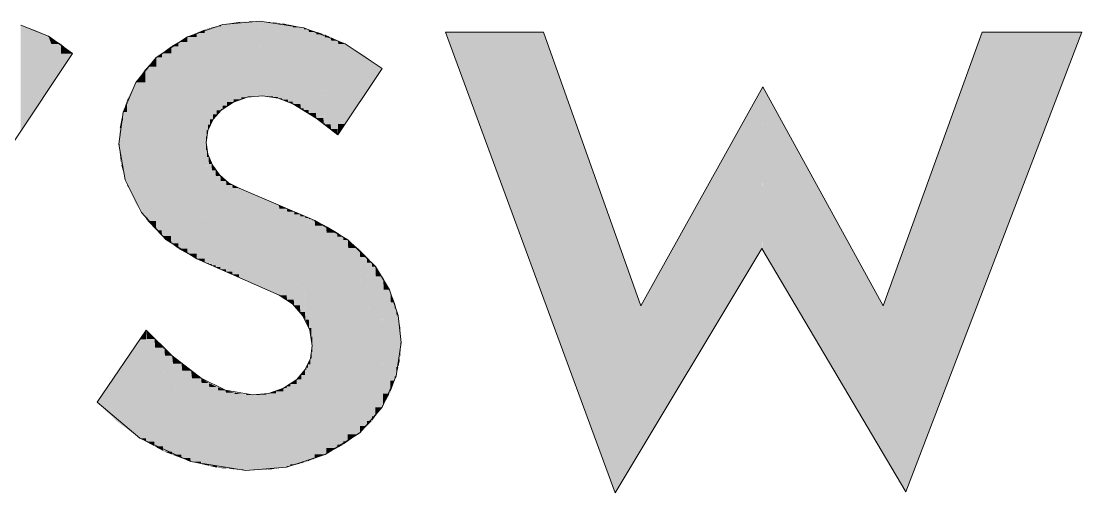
# Model space of a CAD drawing. Extents: x -1 to 1342, y -35 to 723.
# Drawn here: x 1229.75 to 1233.016, y 276.742 to 278.195 of the extents above; entities that cross this region are included whole.
import ezdxf

# ---------------------------------------------------------------- set-up
doc = ezdxf.new("R2010")
doc.units = 0
doc.layers.get('0').update_dxf_attribs({"lineweight": 18})
doc.layers.add('P11_Plankopf_Ausführung_AF_4_800 Plankopf', color=7, linetype='Continuous', lineweight=25)

# ---------------------------------------------------------------- blocks, each defined once
blk = doc.blocks.new('Referenz-A0SKLQSHLL', base_point=(1054.4775, 131.3883))
at = {"layer": 'P11_Plankopf_Ausführung_AF_4_800 Plankopf', "color": 0, "linetype": 'Continuous', "lineweight": 13, "ltscale": 16.9}
for p, q in [((1229.8342, 278.1485), (1229.7489, 278.1825)), ((1230.371, 278.1843), (1230.2624, 278.1463)), ((1230.4856, 278.1945), (1230.371, 278.1843)), ((1230.6207, 278.1741), (1230.4856, 278.1945)), ((1230.748, 278.1247), (1230.6207, 278.1741)), ((1229.9086, 278.0947), (1229.8342, 278.1485)), ((1230.2624, 278.1463), (1230.1664, 278.0829)), ((1231.3591, 278.1611), (1231.0573, 278.1611)), ((1231.0573, 278.1611), (1231.5792, 276.7416)), ((1231.6582, 277.3173), (1231.3591, 278.1611)), ((1232.7095, 278.1611), (1232.4049, 277.3173)), ((1232.4741, 276.7443), (1233.0164, 278.1611)), ((1233.0164, 278.1611), (1232.7095, 278.1611)), ((1230.8614, 278.0487), (1230.748, 278.1247)), ((1229.7246, 277.8184), (1229.9086, 278.0947)), ((1230.1664, 278.0829), (1230.1034, 278.0058)), ((1230.7258, 277.844), (1230.8614, 278.0487)), ((1230.1034, 278.0058), (1230.0638, 277.9144)), ((1232.0343, 277.9925), (1231.6582, 277.3173)), ((1232.4049, 277.3173), (1232.0343, 277.9925)), ((1230.4044, 277.9452), (1230.366, 277.9204)), ((1230.4476, 277.9601), (1230.4044, 277.9452)), ((1230.4931, 277.9642), (1230.4476, 277.9601)), ((1230.5412, 277.9572), (1230.4931, 277.9642)), ((1230.5865, 277.9396), (1230.5412, 277.9572)), ((1230.0638, 277.9144), (1230.0506, 277.8157)), ((1230.366, 277.9204), (1230.3412, 277.8922)), ((1230.6591, 277.8962), (1230.5865, 277.9396)), ((1230.3412, 277.8922), (1230.3253, 277.8582)), ((1230.7258, 277.844), (1230.6591, 277.8962)), ((1230.3253, 277.8582), (1230.3194, 277.8212)), ((1230.0506, 277.8157), (1230.0707, 277.7054)), ((1230.3194, 277.8212), (1230.325, 277.7847)), ((1230.325, 277.7847), (1230.339, 277.7507)), ((1230.339, 277.7507), (1230.3606, 277.7209)), ((1230.3606, 277.7209), (1230.3887, 277.697)), ((1230.0707, 277.7054), (1230.1204, 277.6048)), ((1230.3887, 277.697), (1230.4216, 277.6805)), ((1230.6543, 277.5807), (1230.4216, 277.6805)), ((1230.1204, 277.6048), (1230.1958, 277.5218)), ((1230.7561, 277.5208), (1230.6543, 277.5807)), ((1230.1958, 277.5218), (1230.2911, 277.4628)), ((1230.8411, 277.4387), (1230.7561, 277.5208)), ((1231.5792, 276.7416), (1232.0315, 277.4938)), ((1232.0315, 277.4938), (1232.4741, 276.7443)), ((1230.2911, 277.4628), (1230.5442, 277.3504)), ((1230.8847, 277.3672), (1230.8411, 277.4387)), ((1230.9116, 277.2879), (1230.8847, 277.3672)), ((1230.5857, 277.324), (1230.5442, 277.3504)), ((1230.6181, 277.2872), (1230.5857, 277.324)), ((1230.9203, 277.2046), (1230.9116, 277.2879)), ((1230.639, 277.2428), (1230.6181, 277.2872)), ((1230.1351, 277.2431), (1229.9842, 277.0206)), ((1230.1351, 277.2431), (1230.2154, 277.1637)), ((1230.6468, 277.1943), (1230.639, 277.2428)), ((1230.6407, 277.1558), (1230.6468, 277.1943)), ((1230.9054, 277.1008), (1230.9203, 277.2046)), ((1230.2154, 277.1637), (1230.3045, 277.0943)), ((1230.6242, 277.1205), (1230.6407, 277.1558)), ((1230.3045, 277.0943), (1230.3799, 277.0575)), ((1230.5987, 277.091), (1230.6242, 277.1205)), ((1230.8619, 277.0054), (1230.9054, 277.1008)), ((1230.5114, 277.0479), (1230.5577, 277.0641)), ((1230.5577, 277.0641), (1230.5987, 277.091)), ((1230.3799, 277.0575), (1230.4625, 277.0434)), ((1230.4625, 277.0434), (1230.5114, 277.0479)), ((1229.9842, 277.0206), (1230.1157, 276.9097)), ((1230.7933, 276.9262), (1230.8619, 277.0054)), ((1230.1157, 276.9097), (1230.2721, 276.838)), ((1230.6866, 276.8599), (1230.7933, 276.9262)), ((1230.2721, 276.838), (1230.442, 276.8108)), ((1230.5673, 276.8207), (1230.6866, 276.8599)), ((1230.442, 276.8108), (1230.5673, 276.8207))]:
    blk.add_line(p, q, dxfattribs=at)
at = {"layer": 'P11_Plankopf_Ausführung_AF_4_800 Plankopf', "color": 0, "linetype": 'Continuous', "lineweight": 0, "ltscale": 0.0169}
for points in [[(1229.7926, 277.9205), (1229.7489, 277.9205), (1229.7489, 278.1825)], [(1229.7926, 278.1681), (1229.7513, 278.1681), (1229.7489, 278.1825)], [(1230.3194, 278.1687), (1230.3156, 278.1687), (1230.3194, 278.1698)], [(1230.321, 278.1698), (1230.3194, 278.1698), (1230.321, 278.1702)], [(1230.321, 277.8399), (1230.3194, 277.8399), (1230.3194, 278.1698)], [(1230.321, 277.8399), (1230.321, 278.1698), (1230.3194, 278.1698)], [(1230.3253, 278.1702), (1230.321, 278.1702), (1230.3253, 278.1714)], [(1230.3253, 277.8582), (1230.321, 277.8582), (1230.321, 278.1702)], [(1230.3253, 277.8582), (1230.3253, 278.1702), (1230.321, 278.1702)], [(1230.332, 278.1714), (1230.3253, 278.1714), (1230.332, 278.1733)], [(1230.332, 277.8758), (1230.3253, 277.8758), (1230.3253, 278.1714)], [(1230.332, 277.8758), (1230.332, 278.1714), (1230.3253, 278.1714)], [(1230.3412, 278.1733), (1230.332, 278.1733), (1230.3412, 278.1759)], [(1230.3412, 277.8922), (1230.332, 277.8922), (1230.332, 278.1733)], [(1230.3412, 277.8922), (1230.3412, 278.1733), (1230.332, 278.1733)], [(1230.3526, 278.1759), (1230.3412, 278.1759), (1230.3526, 278.1791)], [(1230.3526, 277.9072), (1230.3412, 277.9072), (1230.3412, 278.1759)], [(1230.3526, 277.9072), (1230.3526, 278.1759), (1230.3412, 278.1759)], [(1230.366, 278.1791), (1230.3526, 278.1791), (1230.366, 278.1829)], [(1230.366, 277.9204), (1230.3526, 277.9204), (1230.3526, 278.1791)], [(1230.366, 277.9204), (1230.366, 278.1791), (1230.3526, 278.1791)], [(1230.371, 278.1829), (1230.366, 278.1829), (1230.371, 278.1843)], [(1230.371, 277.9241), (1230.366, 277.9241), (1230.366, 278.1829)], [(1230.371, 277.9241), (1230.371, 278.1829), (1230.366, 278.1829)], [(1230.3845, 278.1843), (1230.371, 278.1843), (1230.3845, 278.1864)], [(1230.3845, 277.934), (1230.371, 277.934), (1230.371, 278.1843)], [(1230.3845, 277.934), (1230.3845, 278.1843), (1230.371, 278.1843)], [(1230.4044, 278.1864), (1230.3845, 278.1864), (1230.4044, 278.1894)], [(1230.4044, 277.9452), (1230.3845, 277.9452), (1230.3845, 278.1864)], [(1230.4044, 277.9452), (1230.4044, 278.1864), (1230.3845, 278.1864)], [(1230.4256, 278.1894), (1230.4044, 278.1894), (1230.4256, 278.1926)], [(1230.4256, 277.9539), (1230.4044, 277.9539), (1230.4044, 278.1894)], [(1230.4256, 277.9539), (1230.4256, 278.1894), (1230.4044, 278.1894)], [(1230.428, 278.1926), (1230.4256, 278.1926), (1230.428, 278.193)], [(1230.428, 277.9546), (1230.4256, 277.9546), (1230.4256, 278.1926)], [(1230.428, 277.9546), (1230.428, 278.1926), (1230.4256, 278.1926)], [(1230.4476, 278.193), (1230.428, 278.193), (1230.4476, 278.1935)], [(1230.4476, 277.9601), (1230.428, 277.9601), (1230.428, 278.193)], [(1230.4476, 277.9601), (1230.4476, 278.193), (1230.428, 278.193)], [(1230.4703, 278.1935), (1230.4476, 278.1935), (1230.4703, 278.1941)], [(1230.4703, 277.9635), (1230.4476, 277.9635), (1230.4476, 278.1935)], [(1230.4703, 277.9635), (1230.4703, 278.1935), (1230.4476, 278.1935)], [(1230.4856, 278.1941), (1230.4703, 278.1941), (1230.4856, 278.1945)], [(1230.4856, 277.964), (1230.4703, 277.964), (1230.4703, 278.1941)], [(1230.4856, 277.964), (1230.4856, 278.1941), (1230.4703, 278.1941)], [(1230.4931, 277.9642), (1230.4856, 277.9642), (1230.4856, 278.1945)], [(1230.4931, 278.1938), (1230.4857, 278.1938), (1230.4856, 278.1945)], [(1230.4931, 277.9642), (1230.4931, 278.1938), (1230.4857, 278.1938)], [(1230.5092, 277.9642), (1230.4931, 277.9642), (1230.4931, 278.1938)], [(1230.5093, 278.1923), (1230.4932, 278.1923), (1230.4931, 278.1938)], [(1230.5093, 277.9631), (1230.5093, 278.1923), (1230.4932, 278.1923)], [(1230.5252, 277.9631), (1230.5093, 277.9631), (1230.5093, 278.1923)], [(1230.5254, 278.1907), (1230.5094, 278.1907), (1230.5093, 278.1923)], [(1230.5254, 277.9607), (1230.5254, 278.1907), (1230.5094, 278.1907)], [(1230.541, 277.9607), (1230.5254, 277.9607), (1230.5254, 278.1907)], [(1230.5412, 278.1892), (1230.5255, 278.1892), (1230.5254, 278.1907)], [(1230.5412, 277.9572), (1230.5412, 278.1892), (1230.5255, 278.1892)], [(1230.5535, 277.9572), (1230.5412, 277.9572), (1230.5412, 278.1892)], [(1230.5537, 278.188), (1230.5413, 278.188), (1230.5412, 278.1892)], [(1230.5537, 277.9534), (1230.5537, 278.188), (1230.5413, 278.188)], [(1230.5567, 277.9534), (1230.5537, 277.9534), (1230.5537, 278.188)], [(1230.5567, 278.1874), (1230.5537, 278.1874), (1230.5537, 278.188)], [(1230.5567, 277.9525), (1230.5567, 278.1874), (1230.5537, 278.1874)], [(1230.5715, 277.9525), (1230.5567, 277.9525), (1230.5567, 278.1874)], [(1230.5718, 278.1843), (1230.5569, 278.1843), (1230.5567, 278.1874)], [(1230.5718, 277.9466), (1230.5718, 278.1843), (1230.5569, 278.1843)], [(1230.5861, 277.9466), (1230.5718, 277.9466), (1230.5718, 278.1843)], [(1230.5865, 278.1812), (1230.572, 278.1812), (1230.5718, 278.1843)], [(1230.5865, 277.9396), (1230.5865, 278.1812), (1230.572, 278.1812)], [(1230.61, 277.9396), (1230.5865, 277.9396), (1230.5865, 278.1812)], [(1230.6113, 278.1761), (1230.587, 278.1761), (1230.5865, 278.1812)], [(1230.6113, 277.9261), (1230.6113, 278.1761), (1230.587, 278.1761)], [(1230.6205, 277.9261), (1230.6113, 277.9261), (1230.6113, 278.1761)], [(1230.6207, 278.1741), (1230.6114, 278.1741), (1230.6113, 278.1761)], [(1230.6207, 277.9205), (1230.6207, 278.1741), (1230.6114, 278.1741)], [(1230.635, 277.9205), (1230.6207, 277.9205), (1230.6207, 278.1741)], [(1230.6355, 278.1693), (1230.6209, 278.1693), (1230.6207, 278.1741)], [(1229.7926, 277.9205), (1229.7926, 278.1681), (1229.7513, 278.1681)], [(1229.8342, 277.983), (1229.7926, 277.983), (1229.7926, 278.1681)], [(1229.8342, 278.1485), (1229.797, 278.1485), (1229.7926, 278.1681)], [(1229.8342, 277.983), (1229.8342, 278.1485), (1229.797, 278.1485)], [(1229.873, 278.0413), (1229.8342, 278.0413), (1229.8342, 278.1485)], [(1229.873, 278.1239), (1229.8431, 278.1239), (1229.8342, 278.1485)], [(1230.2624, 278.1303), (1230.2346, 278.1303), (1230.2624, 278.1463)], [(1230.2911, 278.1463), (1230.2624, 278.1463), (1230.2911, 278.1584)], [(1230.2905, 277.4783), (1230.2624, 277.4783), (1230.2624, 278.1463)], [(1230.2911, 277.4628), (1230.2911, 278.1463), (1230.2624, 278.1463)], [(1230.3156, 278.1584), (1230.2911, 278.1584), (1230.3156, 278.1687)], [(1230.3152, 277.4628), (1230.2911, 277.4628), (1230.2911, 278.1584)], [(1230.3156, 277.4519), (1230.3156, 278.1584), (1230.2911, 278.1584)], [(1230.3194, 277.4519), (1230.3156, 277.4519), (1230.3156, 278.1687)], [(1230.3194, 277.4502), (1230.3194, 278.1687), (1230.3156, 278.1687)], [(1230.6355, 277.9117), (1230.6355, 278.1693), (1230.6209, 278.1693)], [(1230.6578, 277.9117), (1230.6355, 277.9117), (1230.6355, 278.1693)], [(1230.6591, 278.1616), (1230.6362, 278.1616), (1230.6355, 278.1693)], [(1230.6591, 277.8962), (1230.6591, 278.1616), (1230.6362, 278.1616)], [(1230.6807, 277.8962), (1230.6591, 277.8962), (1230.6591, 278.1616)], [(1230.6821, 278.1541), (1230.6597, 278.1541), (1230.6591, 278.1616)], [(1230.6821, 277.8797), (1230.6821, 278.1541), (1230.6597, 278.1541)], [(1230.6856, 277.8797), (1230.6821, 277.8797), (1230.6821, 278.1541)], [(1230.6857, 278.1529), (1230.6821, 278.1529), (1230.6821, 278.1541)], [(1230.6857, 277.8769), (1230.6857, 278.1529), (1230.6821, 278.1529)], [(1230.7034, 277.8769), (1230.6857, 277.8769), (1230.6857, 278.1529)], [(1230.7043, 278.1445), (1230.6862, 278.1445), (1230.6857, 278.1529)], [(1230.7043, 277.8623), (1230.7043, 278.1445), (1230.6862, 278.1445)], [(1230.7245, 277.8623), (1230.7043, 277.8623), (1230.7043, 278.1445)], [(1230.7258, 278.1348), (1230.705, 278.1348), (1230.7043, 278.1445)], [(1231.3591, 277.3402), (1231.3591, 278.1611), (1231.0573, 278.1611)], [(1231.4864, 277.3402), (1231.3591, 277.3402), (1231.3591, 278.1611)], [(1231.5792, 277.5403), (1231.4553, 277.5403), (1231.3591, 278.1611)], [(1232.7095, 277.5089), (1232.4741, 277.5089), (1232.7095, 278.1611)], [(1232.7095, 277.3593), (1233.0164, 278.1611), (1232.7095, 278.1611)], [(1229.873, 278.0413), (1229.873, 278.1239), (1229.8431, 278.1239)], [(1229.9086, 278.0947), (1229.873, 278.0947), (1229.873, 278.1239)], [(1230.2125, 278.0959), (1230.1837, 278.0959), (1230.2125, 278.1176)], [(1230.2346, 278.1176), (1230.2125, 278.1176), (1230.2346, 278.1303)], [(1230.234, 277.5103), (1230.2125, 277.5103), (1230.2125, 278.1176)], [(1230.2346, 277.4933), (1230.2346, 278.1176), (1230.2125, 278.1176)], [(1230.2618, 277.4933), (1230.2346, 277.4933), (1230.2346, 278.1303)], [(1230.2624, 277.4783), (1230.2624, 278.1303), (1230.2346, 278.1303)], [(1230.7258, 277.844), (1230.7258, 278.1348), (1230.705, 278.1348)], [(1230.748, 277.8774), (1230.7258, 277.8774), (1230.7258, 278.1348)], [(1230.748, 278.1247), (1230.7267, 278.1247), (1230.7258, 278.1348)], [(1230.748, 277.8774), (1230.748, 278.1247), (1230.7267, 278.1247)], [(1230.8068, 277.9662), (1230.748, 277.9662), (1230.748, 278.1247)], [(1230.8068, 278.0899), (1230.7609, 278.0899), (1230.748, 278.1247)], [(1229.873, 278.0413), (1229.9086, 278.0947), (1229.873, 278.0947)], [(1230.1664, 278.0542), (1230.1395, 278.0542), (1230.1664, 278.0829)], [(1230.1837, 278.0829), (1230.1664, 278.0829), (1230.1837, 278.0959)], [(1230.1831, 277.5506), (1230.1664, 277.5506), (1230.1664, 278.0829)], [(1230.1837, 277.5324), (1230.1837, 278.0829), (1230.1664, 278.0829)], [(1230.2114, 277.5324), (1230.1837, 277.5324), (1230.1837, 278.0959)], [(1230.2125, 277.5103), (1230.2125, 278.0959), (1230.1837, 278.0959)], [(1230.8068, 277.9662), (1230.8068, 278.0899), (1230.7609, 278.0899)], [(1230.8614, 278.0487), (1230.8068, 278.0487), (1230.8068, 278.0899)], [(1229.8342, 277.983), (1229.873, 278.0413), (1229.8342, 278.0413)], [(1230.1323, 278.0058), (1230.1034, 278.0058), (1230.1323, 278.0465)], [(1230.1395, 278.0465), (1230.1323, 278.0465), (1230.1395, 278.0542)], [(1230.1394, 277.5897), (1230.1323, 277.5897), (1230.1323, 278.0465)], [(1230.1395, 277.579), (1230.1395, 278.0465), (1230.1323, 278.0465)], [(1230.1649, 277.579), (1230.1395, 277.579), (1230.1395, 278.0542)], [(1230.1664, 277.5506), (1230.1664, 278.0542), (1230.1395, 278.0542)], [(1230.8068, 277.9662), (1230.8614, 278.0487), (1230.8068, 278.0487)], [(1229.7926, 277.9205), (1229.8342, 277.983), (1229.7926, 277.983)], [(1230.1034, 277.9615), (1230.0805, 277.9615), (1230.1034, 278.0056)], [(1230.1034, 278.0056), (1230.1034, 278.0056), (1230.1034, 278.0058)], [(1230.1294, 277.632), (1230.1034, 277.632), (1230.1034, 278.0058)], [(1230.1323, 277.5897), (1230.1323, 278.0058), (1230.1034, 278.0058)], [(1230.1034, 277.6321), (1230.1034, 277.6321), (1230.1034, 278.0056)], [(1230.1034, 277.632), (1230.1034, 278.0056), (1230.1034, 278.0056)], [(1232.0315, 277.4938), (1231.7565, 277.4938), (1232.0315, 277.9876)], [(1232.0343, 277.9876), (1232.0315, 277.9876), (1232.0343, 277.9925)], [(1232.0342, 277.4938), (1232.0315, 277.4938), (1232.0315, 277.9876)], [(1232.0343, 277.4892), (1232.0343, 277.9876), (1232.0315, 277.9876)], [(1232.1992, 277.4892), (1232.0343, 277.4892), (1232.0343, 277.9925)], [(1232.4049, 277.3173), (1232.2555, 277.3173), (1232.0343, 277.9925)], [(1230.0761, 277.9144), (1230.0638, 277.9144), (1230.0761, 277.949)], [(1230.0805, 277.949), (1230.0761, 277.949), (1230.0805, 277.9615)], [(1230.0803, 277.6902), (1230.0761, 277.6902), (1230.0761, 277.949)], [(1230.0805, 277.6808), (1230.0805, 277.949), (1230.0761, 277.949)], [(1230.1, 277.6808), (1230.0805, 277.6808), (1230.0805, 277.9615)], [(1230.1034, 277.6321), (1230.1034, 277.9615), (1230.0805, 277.9615)], [(1230.3845, 277.934), (1230.4044, 277.9452), (1230.3845, 277.9452)], [(1230.4044, 277.9452), (1230.4256, 277.9539), (1230.4044, 277.9539)], [(1230.4256, 277.9539), (1230.428, 277.9546), (1230.4256, 277.9546)], [(1230.428, 277.9546), (1230.4476, 277.9601), (1230.428, 277.9601)], [(1230.4476, 277.9601), (1230.4703, 277.9635), (1230.4476, 277.9635)], [(1230.4703, 277.9635), (1230.4856, 277.964), (1230.4703, 277.964)], [(1230.4856, 277.964), (1230.4931, 277.9642), (1230.4856, 277.9642)], [(1230.5093, 277.9631), (1230.5092, 277.9642), (1230.4931, 277.9642)], [(1230.5254, 277.9607), (1230.5252, 277.9631), (1230.5093, 277.9631)], [(1230.5412, 277.9572), (1230.541, 277.9607), (1230.5254, 277.9607)], [(1230.5537, 277.9534), (1230.5535, 277.9572), (1230.5412, 277.9572)], [(1230.5567, 277.9525), (1230.5567, 277.9534), (1230.5537, 277.9534)], [(1230.5718, 277.9466), (1230.5715, 277.9525), (1230.5567, 277.9525)], [(1230.5865, 277.9396), (1230.5861, 277.9466), (1230.5718, 277.9466)], [(1230.748, 277.8774), (1230.8068, 277.9662), (1230.748, 277.9662)], [(1229.7489, 277.8549), (1229.7926, 277.9205), (1229.7489, 277.9205)], [(1230.0638, 277.8876), (1230.0583, 277.8876), (1230.0638, 277.9144)], [(1230.0738, 277.7328), (1230.0638, 277.7328), (1230.0638, 277.9144)], [(1230.0761, 277.6902), (1230.0761, 277.9144), (1230.0638, 277.9144)], [(1230.3526, 277.9072), (1230.366, 277.9204), (1230.3526, 277.9204)], [(1230.366, 277.9204), (1230.371, 277.9241), (1230.366, 277.9241)], [(1230.371, 277.9241), (1230.3845, 277.934), (1230.371, 277.934)], [(1230.6113, 277.9261), (1230.61, 277.9396), (1230.5865, 277.9396)], [(1230.6207, 277.9205), (1230.6205, 277.9261), (1230.6113, 277.9261)], [(1230.6355, 277.9117), (1230.635, 277.9205), (1230.6207, 277.9205)], [(1230.6591, 277.8962), (1230.6578, 277.9117), (1230.6355, 277.9117)], [(1230.0583, 277.8655), (1230.0538, 277.8655), (1230.0583, 277.8876)], [(1230.0632, 277.752), (1230.0583, 277.752), (1230.0583, 277.8876)], [(1230.0638, 277.7328), (1230.0638, 277.8876), (1230.0583, 277.8876)], [(1230.3253, 277.8582), (1230.332, 277.8758), (1230.3253, 277.8758)], [(1230.332, 277.8758), (1230.3412, 277.8922), (1230.332, 277.8922)], [(1230.3412, 277.8922), (1230.3526, 277.9072), (1230.3412, 277.9072)], [(1230.6821, 277.8797), (1230.6807, 277.8962), (1230.6591, 277.8962)], [(1230.6857, 277.8769), (1230.6856, 277.8797), (1230.6821, 277.8797)], [(1230.7043, 277.8623), (1230.7034, 277.8769), (1230.6857, 277.8769)], [(1230.7258, 277.844), (1230.748, 277.8774), (1230.7258, 277.8774)], [(1230.0538, 277.8157), (1230.0506, 277.8157), (1230.0538, 277.8655)], [(1230.0569, 277.7893), (1230.0538, 277.7893), (1230.0538, 277.8655)], [(1230.0583, 277.752), (1230.0583, 277.8655), (1230.0538, 277.8655)], [(1230.321, 277.8399), (1230.3253, 277.8582), (1230.321, 277.8582)], [(1230.7258, 277.844), (1230.7245, 277.8623), (1230.7043, 277.8623)], [(1230.0538, 277.7893), (1230.0538, 277.8157), (1230.0506, 277.8157)], [(1230.3194, 277.8212), (1230.321, 277.8399), (1230.3194, 277.8399)], [(1230.3219, 277.4502), (1230.3194, 277.4502), (1230.3194, 277.8212)], [(1230.3219, 277.7982), (1230.3196, 277.7982), (1230.3194, 277.8212)], [(1230.0583, 277.752), (1230.0569, 277.7893), (1230.0538, 277.7893)], [(1230.3219, 277.4491), (1230.3219, 277.7982), (1230.3196, 277.7982)], [(1230.3277, 277.4491), (1230.3219, 277.4491), (1230.3219, 277.7982)], [(1230.3277, 277.7759), (1230.3222, 277.7759), (1230.3219, 277.7982)], [(1230.0638, 277.7328), (1230.0632, 277.752), (1230.0583, 277.752)], [(1230.3277, 277.4465), (1230.3277, 277.7759), (1230.3222, 277.7759)], [(1230.3367, 277.4465), (1230.3277, 277.4465), (1230.3277, 277.7759)], [(1230.3368, 277.7547), (1230.3283, 277.7547), (1230.3277, 277.7759)], [(1230.3368, 277.4425), (1230.3368, 277.7547), (1230.3283, 277.7547)], [(1230.3487, 277.4425), (1230.3368, 277.4425), (1230.3368, 277.7547)], [(1230.3489, 277.7351), (1230.3376, 277.7351), (1230.3368, 277.7547)], [(1230.0761, 277.6902), (1230.0738, 277.7328), (1230.0638, 277.7328)], [(1230.3489, 277.4371), (1230.3489, 277.7351), (1230.3376, 277.7351)], [(1230.3635, 277.4371), (1230.3489, 277.4371), (1230.3489, 277.7351)], [(1230.3638, 277.7175), (1230.3498, 277.7175), (1230.3489, 277.7351)], [(1230.3638, 277.4305), (1230.3638, 277.7175), (1230.3498, 277.7175)], [(1230.3807, 277.4305), (1230.3638, 277.4305), (1230.3638, 277.7175)], [(1230.3812, 277.7024), (1230.3647, 277.7024), (1230.3638, 277.7175)], [(1230.0805, 277.6808), (1230.0803, 277.6902), (1230.0761, 277.6902)], [(1230.1034, 277.6321), (1230.1, 277.6808), (1230.0805, 277.6808)], [(1230.3812, 277.4228), (1230.3812, 277.7024), (1230.3647, 277.7024)], [(1230.4, 277.4228), (1230.3812, 277.4228), (1230.3812, 277.7024)], [(1230.4006, 277.6899), (1230.382, 277.6899), (1230.3812, 277.7024)], [(1230.4006, 277.4142), (1230.4006, 277.6899), (1230.382, 277.6899)], [(1230.4209, 277.4142), (1230.4006, 277.4142), (1230.4006, 277.6899)], [(1230.4216, 277.6805), (1230.4013, 277.6805), (1230.4006, 277.6899)], [(1230.4216, 277.4048), (1230.4216, 277.6805), (1230.4013, 277.6805)], [(1230.524, 277.4048), (1230.4216, 277.4048), (1230.4216, 277.6805)], [(1230.5442, 277.6279), (1230.4411, 277.6279), (1230.4216, 277.6805)], [(1230.1034, 277.632), (1230.1034, 277.6321), (1230.1034, 277.6321)], [(1230.1323, 277.5897), (1230.1294, 277.632), (1230.1034, 277.632)], [(1230.5442, 277.3504), (1230.5442, 277.6279), (1230.4411, 277.6279)], [(1230.5677, 277.3504), (1230.5442, 277.3504), (1230.5442, 277.6279)], [(1230.5688, 277.6173), (1230.5451, 277.6173), (1230.5442, 277.6279)], [(1230.5688, 277.3367), (1230.5688, 277.6173), (1230.5451, 277.6173)], [(1230.5896, 277.3367), (1230.5688, 277.3367), (1230.5688, 277.6173)], [(1230.5909, 277.6078), (1230.5695, 277.6078), (1230.5688, 277.6173)], [(1230.1395, 277.579), (1230.1394, 277.5897), (1230.1323, 277.5897)], [(1230.5909, 277.3194), (1230.5909, 277.6078), (1230.5695, 277.6078)], [(1230.6086, 277.3194), (1230.5909, 277.3194), (1230.5909, 277.6078)], [(1230.6099, 277.5997), (1230.5914, 277.5997), (1230.5909, 277.6078)], [(1230.6099, 277.2986), (1230.6099, 277.5997), (1230.5914, 277.5997)], [(1230.6242, 277.2986), (1230.6099, 277.2986), (1230.6099, 277.5997)], [(1230.6254, 277.5931), (1230.6102, 277.5931), (1230.6099, 277.5997)], [(1230.6254, 277.2752), (1230.6254, 277.5931), (1230.6102, 277.5931)], [(1230.636, 277.2752), (1230.6254, 277.2752), (1230.6254, 277.5931)], [(1230.6368, 277.5881), (1230.6255, 277.5881), (1230.6254, 277.5931)], [(1230.6368, 277.2495), (1230.6368, 277.5881), (1230.6255, 277.5881)], [(1230.6435, 277.2495), (1230.6368, 277.2495), (1230.6368, 277.5881)], [(1230.644, 277.585), (1230.6369, 277.585), (1230.6368, 277.5881)], [(1230.644, 277.2223), (1230.644, 277.585), (1230.6369, 277.585)], [(1230.6466, 277.2223), (1230.644, 277.2223), (1230.644, 277.585)], [(1230.6468, 277.5839), (1230.644, 277.5839), (1230.644, 277.585)], [(1230.6468, 277.1943), (1230.6468, 277.5839), (1230.644, 277.5839)], [(1230.6543, 276.8471), (1230.6468, 276.8471), (1230.6468, 277.5839)], [(1230.6543, 277.5807), (1230.6468, 277.5807), (1230.6468, 277.5839)], [(1230.1664, 277.5506), (1230.1649, 277.579), (1230.1395, 277.579)], [(1230.1837, 277.5324), (1230.1831, 277.5506), (1230.1664, 277.5506)], [(1230.6543, 276.8471), (1230.6543, 277.5807), (1230.6468, 277.5807)], [(1230.6866, 276.8599), (1230.6543, 276.8599), (1230.6543, 277.5807)], [(1230.6866, 277.5649), (1230.655, 277.5649), (1230.6543, 277.5807)], [(1230.6866, 276.8599), (1230.6866, 277.5649), (1230.655, 277.5649)], [(1230.6898, 276.8616), (1230.6866, 276.8616), (1230.6866, 277.5649)], [(1230.6898, 277.5634), (1230.6866, 277.5634), (1230.6866, 277.5649)], [(1230.6898, 276.8616), (1230.6898, 277.5634), (1230.6866, 277.5634)], [(1230.7238, 276.88), (1230.6898, 276.88), (1230.6898, 277.5634)], [(1230.7238, 277.5434), (1230.6907, 277.5434), (1230.6898, 277.5634)], [(1230.2125, 277.5103), (1230.2114, 277.5324), (1230.1837, 277.5324)], [(1230.7238, 276.88), (1230.7238, 277.5434), (1230.6907, 277.5434)], [(1230.742, 276.8899), (1230.7238, 276.8899), (1230.7238, 277.5434)], [(1230.742, 277.5307), (1230.7241, 277.5307), (1230.7238, 277.5434)], [(1230.742, 276.8899), (1230.742, 277.5307), (1230.7241, 277.5307)], [(1230.7561, 276.8998), (1230.742, 276.8998), (1230.742, 277.5307)], [(1230.7561, 277.5208), (1230.7422, 277.5208), (1230.742, 277.5307)], [(1230.7561, 276.8998), (1230.7561, 277.5208), (1230.7422, 277.5208)], [(1230.7866, 276.9214), (1230.7561, 276.9214), (1230.7561, 277.5208)], [(1230.7866, 277.4957), (1230.7574, 277.4957), (1230.7561, 277.5208)], [(1231.5792, 276.7416), (1231.5792, 277.5403), (1231.4553, 277.5403)], [(1231.6582, 276.873), (1231.5792, 276.873), (1231.5792, 277.5403)], [(1231.6582, 277.3173), (1231.6056, 277.3173), (1231.5792, 277.5403)], [(1230.2346, 277.4933), (1230.234, 277.5103), (1230.2125, 277.5103)], [(1230.2624, 277.4783), (1230.2618, 277.4933), (1230.2346, 277.4933)], [(1230.7866, 276.9214), (1230.7866, 277.4957), (1230.7574, 277.4957)], [(1230.7933, 276.9262), (1230.7866, 276.9262), (1230.7866, 277.4957)], [(1230.7933, 277.4891), (1230.7866, 277.4891), (1230.7866, 277.4957)], [(1230.7933, 276.9262), (1230.7933, 277.4891), (1230.7866, 277.4891)], [(1230.8149, 276.9478), (1230.7933, 276.9478), (1230.7933, 277.4891)], [(1230.8149, 277.4683), (1230.7942, 277.4683), (1230.7933, 277.4891)], [(1231.9254, 277.3173), (1231.6582, 277.3173), (1232.0315, 277.4938)], [(1231.6582, 277.3173), (1232.0315, 277.4938), (1231.7565, 277.4938)], [(1232.0343, 277.4892), (1232.0342, 277.4938), (1232.0315, 277.4938)], [(1232.4049, 276.8615), (1232.1992, 277.4892), (1232.0343, 277.4892)], [(1232.4741, 277.3173), (1232.4049, 277.3173), (1232.4741, 277.5089)], [(1232.7095, 277.3593), (1232.4741, 277.3593), (1232.4741, 277.5089)], [(1232.7095, 277.3593), (1232.7095, 277.5089), (1232.4741, 277.5089)], [(1230.2911, 277.4628), (1230.2905, 277.4783), (1230.2624, 277.4783)], [(1230.3156, 277.4519), (1230.3152, 277.4628), (1230.2911, 277.4628)], [(1230.3194, 277.4502), (1230.3194, 277.4519), (1230.3156, 277.4519)], [(1230.8149, 276.9478), (1230.8149, 277.4683), (1230.7942, 277.4683)], [(1230.8305, 276.9633), (1230.8149, 276.9633), (1230.8149, 277.4683)], [(1230.8305, 277.4507), (1230.8155, 277.4507), (1230.8149, 277.4683)], [(1230.3219, 277.4491), (1230.3219, 277.4502), (1230.3194, 277.4502)], [(1230.3277, 277.4465), (1230.3277, 277.4491), (1230.3219, 277.4491)], [(1230.3368, 277.4425), (1230.3367, 277.4465), (1230.3277, 277.4465)], [(1230.3489, 277.4371), (1230.3487, 277.4425), (1230.3368, 277.4425)], [(1230.3638, 277.4305), (1230.3635, 277.4371), (1230.3489, 277.4371)], [(1230.3812, 277.4228), (1230.3807, 277.4305), (1230.3638, 277.4305)], [(1230.4006, 277.4142), (1230.4, 277.4228), (1230.3812, 277.4228)], [(1230.8305, 276.9633), (1230.8305, 277.4507), (1230.8155, 277.4507)], [(1230.8411, 276.9775), (1230.8305, 276.9775), (1230.8305, 277.4507)], [(1230.8411, 277.4387), (1230.8307, 277.4387), (1230.8305, 277.4507)], [(1230.8411, 276.9775), (1230.8411, 277.4387), (1230.8307, 277.4387)], [(1230.8619, 277.0054), (1230.8411, 277.0054), (1230.8411, 277.4387)], [(1230.8619, 277.4084), (1230.8425, 277.4084), (1230.8411, 277.4387)], [(1230.4216, 277.4048), (1230.4209, 277.4142), (1230.4006, 277.4142)], [(1230.5442, 277.3504), (1230.524, 277.4048), (1230.4216, 277.4048)], [(1230.8619, 277.0054), (1230.8619, 277.4084), (1230.8425, 277.4084)], [(1230.8649, 277.0108), (1230.8619, 277.0108), (1230.8619, 277.4084)], [(1230.8649, 277.4042), (1230.862, 277.4042), (1230.8619, 277.4084)], [(1230.8649, 277.0108), (1230.8649, 277.4042), (1230.862, 277.4042)], [(1230.8847, 277.0472), (1230.8649, 277.0472), (1230.8649, 277.4042)], [(1230.8847, 277.3672), (1230.8669, 277.3672), (1230.8649, 277.4042)], [(1230.8847, 277.0472), (1230.8847, 277.3672), (1230.8669, 277.3672)], [(1230.8871, 277.0516), (1230.8847, 277.0516), (1230.8847, 277.3672)], [(1230.8871, 277.3612), (1230.8847, 277.3612), (1230.8847, 277.3672)], [(1230.8871, 277.0516), (1230.8871, 277.3612), (1230.8847, 277.3612)], [(1230.9003, 277.0871), (1230.8871, 277.0871), (1230.8871, 277.3612)], [(1230.9003, 277.3283), (1230.8887, 277.3283), (1230.8871, 277.3612)], [(1232.4741, 276.7443), (1232.7095, 277.3593), (1232.4741, 277.3593)], [(1230.5688, 277.3367), (1230.5677, 277.3504), (1230.5442, 277.3504)], [(1230.5909, 277.3194), (1230.5896, 277.3367), (1230.5688, 277.3367)], [(1230.9003, 277.0871), (1230.9003, 277.3283), (1230.8887, 277.3283)], [(1230.9054, 277.1008), (1230.9003, 277.1008), (1230.9003, 277.3283)], [(1230.9054, 277.3099), (1230.9007, 277.3099), (1230.9003, 277.3283)], [(1231.5792, 276.7416), (1231.4864, 277.3402), (1231.3591, 277.3402)], [(1230.6099, 277.2986), (1230.6086, 277.3194), (1230.5909, 277.3194)], [(1230.6254, 277.2752), (1230.6242, 277.2986), (1230.6099, 277.2986)], [(1230.9054, 277.1008), (1230.9054, 277.3099), (1230.9007, 277.3099)], [(1230.9116, 277.129), (1230.9054, 277.129), (1230.9054, 277.3099)], [(1230.9116, 277.2879), (1230.9062, 277.2879), (1230.9054, 277.3099)], [(1230.9116, 277.129), (1230.9116, 277.2879), (1230.9062, 277.2879)], [(1230.9166, 277.1522), (1230.9116, 277.1522), (1230.9116, 277.2879)], [(1230.9166, 277.2567), (1230.9127, 277.2567), (1230.9116, 277.2879)], [(1231.6582, 276.873), (1231.6582, 277.3173), (1231.6056, 277.3173)], [(1231.6582, 276.873), (1231.9254, 277.3173), (1231.6582, 277.3173)], [(1232.4049, 276.8615), (1232.4049, 277.3173), (1232.2555, 277.3173)], [(1232.4599, 276.8615), (1232.4049, 276.8615), (1232.4049, 277.3173)], [(1232.4741, 276.7443), (1232.4741, 277.3173), (1232.4049, 277.3173)], [(1230.6368, 277.2495), (1230.636, 277.2752), (1230.6254, 277.2752)], [(1230.9166, 277.1522), (1230.9166, 277.2567), (1230.9127, 277.2567)], [(1230.9182, 277.1754), (1230.9166, 277.1754), (1230.9166, 277.2567)], [(1230.9182, 277.2465), (1230.9168, 277.2465), (1230.9166, 277.2567)], [(1230.1351, 277.2145), (1230.1157, 277.2145), (1230.1351, 277.2431)], [(1230.1598, 276.8991), (1230.1351, 276.8991), (1230.1351, 277.2431)], [(1230.1608, 277.2156), (1230.1371, 277.2156), (1230.1351, 277.2431)], [(1230.644, 277.2223), (1230.6435, 277.2495), (1230.6368, 277.2495)], [(1230.9182, 277.1754), (1230.9182, 277.2465), (1230.9168, 277.2465)], [(1230.9203, 277.2046), (1230.9182, 277.2046), (1230.9182, 277.2465)], [(1230.1157, 277.112), (1230.0462, 277.112), (1230.1157, 277.2145)], [(1230.1345, 276.9097), (1230.1157, 276.9097), (1230.1157, 277.2145)], [(1230.1351, 276.8991), (1230.1351, 277.2145), (1230.1157, 277.2145)], [(1230.1608, 276.8851), (1230.1608, 277.2156), (1230.1371, 277.2156)], [(1230.1865, 276.8851), (1230.1608, 276.8851), (1230.1608, 277.2156)], [(1230.1876, 277.1891), (1230.1629, 277.1891), (1230.1608, 277.2156)], [(1230.6468, 277.1943), (1230.6466, 277.2223), (1230.644, 277.2223)], [(1230.6468, 277.1749), (1230.6451, 277.1749), (1230.6468, 277.1943)], [(1230.9182, 277.1754), (1230.9203, 277.2046), (1230.9182, 277.2046)], [(1230.1876, 276.8706), (1230.1876, 277.1891), (1230.1629, 277.1891)], [(1230.1915, 276.8706), (1230.1876, 276.8706), (1230.1876, 277.1891)], [(1230.1915, 277.1856), (1230.1877, 277.1856), (1230.1876, 277.1891)], [(1230.1915, 276.8685), (1230.1915, 277.1856), (1230.1877, 277.1856)], [(1230.2148, 276.8685), (1230.1915, 276.8685), (1230.1915, 277.1856)], [(1230.2154, 277.1637), (1230.1931, 277.1637), (1230.1915, 277.1856)], [(1230.2154, 276.8594), (1230.2154, 277.1637), (1230.1931, 277.1637)], [(1230.2432, 276.8594), (1230.2154, 276.8594), (1230.2154, 277.1637)], [(1230.2442, 277.1394), (1230.2177, 277.1394), (1230.2154, 277.1637)], [(1230.6451, 277.1558), (1230.6407, 277.1558), (1230.6451, 277.1749)], [(1230.6468, 276.8441), (1230.6451, 276.8441), (1230.6451, 277.1749)], [(1230.6468, 276.8441), (1230.6468, 277.1749), (1230.6451, 277.1749)], [(1230.9166, 277.1522), (1230.9182, 277.1754), (1230.9166, 277.1754)], [(1230.2442, 276.8485), (1230.2442, 277.1394), (1230.2177, 277.1394)], [(1230.2712, 276.8485), (1230.2442, 276.8485), (1230.2442, 277.1394)], [(1230.2721, 277.1177), (1230.2462, 277.1177), (1230.2442, 277.1394)], [(1230.6281, 277.1205), (1230.6242, 277.1205), (1230.6281, 277.1275)], [(1230.6337, 277.1275), (1230.6281, 277.1275), (1230.6337, 277.1376)], [(1230.6337, 276.839), (1230.6281, 276.839), (1230.6281, 277.1275)], [(1230.6337, 276.839), (1230.6337, 277.1275), (1230.6281, 277.1275)], [(1230.6407, 277.1376), (1230.6337, 277.1376), (1230.6407, 277.1558)], [(1230.6407, 276.8417), (1230.6337, 276.8417), (1230.6337, 277.1376)], [(1230.6407, 276.8417), (1230.6407, 277.1376), (1230.6337, 277.1376)], [(1230.6451, 276.8435), (1230.6407, 276.8435), (1230.6407, 277.1558)], [(1230.6451, 276.8435), (1230.6451, 277.1558), (1230.6407, 277.1558)], [(1230.9054, 277.1008), (1230.9116, 277.129), (1230.9054, 277.129)], [(1230.9116, 277.129), (1230.9166, 277.1522), (1230.9116, 277.1522)], [(1230.0462, 277.0206), (1229.9842, 277.0206), (1230.0462, 277.112)], [(1230.0982, 276.9607), (1230.0462, 276.9607), (1230.0462, 277.112)], [(1230.1157, 276.9097), (1230.1157, 277.112), (1230.0462, 277.112)], [(1230.2721, 276.838), (1230.2721, 277.1177), (1230.2462, 277.1177)], [(1230.2739, 276.838), (1230.2721, 276.838), (1230.2721, 277.1177)], [(1230.2739, 277.1163), (1230.2721, 277.1163), (1230.2721, 277.1177)], [(1230.2739, 276.8375), (1230.2739, 277.1163), (1230.2721, 277.1163)], [(1230.3038, 276.8375), (1230.2739, 276.8375), (1230.2739, 277.1163)], [(1230.3045, 277.0943), (1230.2763, 277.0943), (1230.2739, 277.1163)], [(1230.3045, 276.8305), (1230.3045, 277.0943), (1230.2763, 277.0943)], [(1230.328, 276.8305), (1230.3045, 276.8305), (1230.3045, 277.0943)], [(1230.3284, 277.0797), (1230.3058, 277.0797), (1230.3045, 277.0943)], [(1230.6125, 277.091), (1230.5987, 277.091), (1230.6125, 277.1049)], [(1230.6242, 277.1049), (1230.6125, 277.1049), (1230.6242, 277.1205)], [(1230.6242, 276.8357), (1230.6125, 276.8357), (1230.6125, 277.1049)], [(1230.6242, 276.8357), (1230.6242, 277.1049), (1230.6125, 277.1049)], [(1230.6281, 276.8368), (1230.6242, 276.8368), (1230.6242, 277.1205)], [(1230.6281, 276.8368), (1230.6281, 277.1205), (1230.6242, 277.1205)], [(1230.9003, 277.0871), (1230.9054, 277.1008), (1230.9003, 277.1008)], [(1230.3284, 276.825), (1230.3284, 277.0797), (1230.3058, 277.0797)], [(1230.3531, 276.825), (1230.3284, 276.825), (1230.3284, 277.0797)], [(1230.3536, 277.0674), (1230.3296, 277.0674), (1230.3284, 277.0797)], [(1230.3536, 276.8192), (1230.3536, 277.0674), (1230.3296, 277.0674)], [(1230.3562, 276.8192), (1230.3536, 276.8192), (1230.3536, 277.0674)], [(1230.3562, 277.0664), (1230.3536, 277.0664), (1230.3536, 277.0674)], [(1230.3562, 276.8186), (1230.3562, 277.0664), (1230.3536, 277.0664)], [(1230.3797, 276.8186), (1230.3562, 276.8186), (1230.3562, 277.0664)], [(1230.3799, 277.0575), (1230.357, 277.0575), (1230.3562, 277.0664)], [(1230.5577, 277.0546), (1230.535, 277.0546), (1230.5577, 277.0641)], [(1230.5673, 277.0641), (1230.5577, 277.0641), (1230.5673, 277.0696)], [(1230.5673, 276.8207), (1230.5577, 276.8207), (1230.5577, 277.0641)], [(1230.5673, 276.8207), (1230.5673, 277.0641), (1230.5577, 277.0641)], [(1230.579, 277.0696), (1230.5673, 277.0696), (1230.579, 277.0763)], [(1230.579, 276.8238), (1230.5673, 276.8238), (1230.5673, 277.0696)], [(1230.579, 276.8238), (1230.579, 277.0696), (1230.5673, 277.0696)], [(1230.5987, 277.0763), (1230.579, 277.0763), (1230.5987, 277.091)], [(1230.5987, 276.829), (1230.579, 276.829), (1230.579, 277.0763)], [(1230.5987, 276.829), (1230.5987, 277.0763), (1230.579, 277.0763)], [(1230.6125, 276.8326), (1230.5987, 276.8326), (1230.5987, 277.091)], [(1230.6125, 276.8326), (1230.6125, 277.091), (1230.5987, 277.091)], [(1230.8871, 277.0516), (1230.9003, 277.0871), (1230.8871, 277.0871)], [(1230.3799, 276.8164), (1230.3799, 277.0575), (1230.357, 277.0575)], [(1230.4066, 276.8164), (1230.3799, 276.8164), (1230.3799, 277.0575)], [(1230.4069, 277.0502), (1230.3807, 277.0502), (1230.3799, 277.0575)], [(1230.4069, 276.814), (1230.4069, 277.0502), (1230.3807, 277.0502)], [(1230.4342, 276.814), (1230.4069, 276.814), (1230.4069, 277.0502)], [(1230.4345, 277.0455), (1230.4075, 277.0455), (1230.4069, 277.0502)], [(1230.4345, 276.8114), (1230.4345, 277.0455), (1230.4075, 277.0455)], [(1230.442, 276.8114), (1230.4345, 276.8114), (1230.4345, 277.0455)], [(1230.442, 277.045), (1230.4346, 277.045), (1230.4345, 277.0455)], [(1230.442, 276.8108), (1230.442, 277.045), (1230.4346, 277.045)], [(1230.4625, 276.8112), (1230.442, 276.8112), (1230.442, 277.045)], [(1230.4625, 277.0434), (1230.4422, 277.0434), (1230.442, 277.045)], [(1230.4625, 276.8112), (1230.4625, 277.0434), (1230.4422, 277.0434)], [(1230.4871, 277.0434), (1230.4625, 277.0434), (1230.4871, 277.0442)], [(1230.4871, 276.8117), (1230.4625, 276.8117), (1230.4625, 277.0434)], [(1230.4871, 276.8117), (1230.4871, 277.0434), (1230.4625, 277.0434)], [(1230.5049, 277.0442), (1230.4871, 277.0442), (1230.5049, 277.0469)], [(1230.5049, 276.812), (1230.4871, 276.812), (1230.4871, 277.0442)], [(1230.5049, 276.812), (1230.5049, 277.0442), (1230.4871, 277.0442)], [(1230.5114, 277.0469), (1230.5049, 277.0469), (1230.5114, 277.0479)], [(1230.5114, 276.8129), (1230.5049, 276.8129), (1230.5049, 277.0469)], [(1230.5114, 276.8129), (1230.5114, 277.0469), (1230.5049, 277.0469)], [(1230.535, 277.0479), (1230.5114, 277.0479), (1230.535, 277.0546)], [(1230.535, 276.8162), (1230.5114, 276.8162), (1230.5114, 277.0479)], [(1230.535, 276.8162), (1230.535, 277.0479), (1230.5114, 277.0479)], [(1230.5577, 276.8194), (1230.535, 276.8194), (1230.535, 277.0546)], [(1230.5577, 276.8194), (1230.5577, 277.0546), (1230.535, 277.0546)], [(1230.8649, 277.0108), (1230.8847, 277.0472), (1230.8649, 277.0472)], [(1230.8847, 277.0472), (1230.8871, 277.0516), (1230.8847, 277.0516)], [(1230.0462, 276.9607), (1230.0462, 277.0206), (1229.9842, 277.0206)], [(1230.8411, 276.9775), (1230.8619, 277.0054), (1230.8411, 277.0054)], [(1230.8619, 277.0054), (1230.8649, 277.0108), (1230.8619, 277.0108)], [(1230.8149, 276.9478), (1230.8305, 276.9633), (1230.8149, 276.9633)], [(1230.8305, 276.9633), (1230.8411, 276.9775), (1230.8305, 276.9775)], [(1230.1157, 276.9097), (1230.0982, 276.9607), (1230.0462, 276.9607)], [(1230.7933, 276.9262), (1230.8149, 276.9478), (1230.7933, 276.9478)], [(1230.1351, 276.8991), (1230.1345, 276.9097), (1230.1157, 276.9097)], [(1230.1608, 276.8851), (1230.1598, 276.8991), (1230.1351, 276.8991)], [(1230.742, 276.8899), (1230.7561, 276.8998), (1230.742, 276.8998)], [(1230.7561, 276.8998), (1230.7866, 276.9214), (1230.7561, 276.9214)], [(1230.7866, 276.9214), (1230.7933, 276.9262), (1230.7866, 276.9262)], [(1230.1876, 276.8706), (1230.1865, 276.8851), (1230.1608, 276.8851)], [(1230.1915, 276.8685), (1230.1915, 276.8706), (1230.1876, 276.8706)], [(1230.2154, 276.8594), (1230.2148, 276.8685), (1230.1915, 276.8685)], [(1230.6898, 276.8616), (1230.7238, 276.88), (1230.6898, 276.88)], [(1230.7238, 276.88), (1230.742, 276.8899), (1230.7238, 276.8899)], [(1231.5792, 276.7416), (1231.6582, 276.873), (1231.5792, 276.873)], [(1230.2442, 276.8485), (1230.2432, 276.8594), (1230.2154, 276.8594)], [(1230.2721, 276.838), (1230.2712, 276.8485), (1230.2442, 276.8485)], [(1230.2739, 276.8375), (1230.2739, 276.838), (1230.2721, 276.838)], [(1230.3045, 276.8305), (1230.3038, 276.8375), (1230.2739, 276.8375)], [(1230.3284, 276.825), (1230.328, 276.8305), (1230.3045, 276.8305)], [(1230.5987, 276.829), (1230.6125, 276.8326), (1230.5987, 276.8326)], [(1230.6125, 276.8326), (1230.6242, 276.8357), (1230.6125, 276.8357)], [(1230.6242, 276.8357), (1230.6281, 276.8368), (1230.6242, 276.8368)], [(1230.6281, 276.8368), (1230.6337, 276.839), (1230.6281, 276.839)], [(1230.6337, 276.839), (1230.6407, 276.8417), (1230.6337, 276.8417)], [(1230.6407, 276.8417), (1230.6451, 276.8435), (1230.6407, 276.8435)], [(1230.6451, 276.8435), (1230.6468, 276.8441), (1230.6451, 276.8441)], [(1230.6468, 276.8441), (1230.6543, 276.8471), (1230.6468, 276.8471)], [(1230.6543, 276.8471), (1230.6866, 276.8599), (1230.6543, 276.8599)], [(1230.6866, 276.8599), (1230.6898, 276.8616), (1230.6866, 276.8616)], [(1232.4741, 276.7443), (1232.4599, 276.8615), (1232.4049, 276.8615)], [(1230.3536, 276.8192), (1230.3531, 276.825), (1230.3284, 276.825)], [(1230.3562, 276.8186), (1230.3562, 276.8192), (1230.3536, 276.8192)], [(1230.3799, 276.8164), (1230.3797, 276.8186), (1230.3562, 276.8186)], [(1230.4069, 276.814), (1230.4066, 276.8164), (1230.3799, 276.8164)], [(1230.4345, 276.8114), (1230.4342, 276.814), (1230.4069, 276.814)], [(1230.442, 276.8108), (1230.442, 276.8114), (1230.4345, 276.8114)], [(1230.442, 276.8108), (1230.4625, 276.8112), (1230.442, 276.8112)], [(1230.4625, 276.8112), (1230.4871, 276.8117), (1230.4625, 276.8117)], [(1230.4871, 276.8117), (1230.5049, 276.812), (1230.4871, 276.812)], [(1230.5049, 276.812), (1230.5114, 276.8129), (1230.5049, 276.8129)], [(1230.5114, 276.8129), (1230.535, 276.8162), (1230.5114, 276.8162)], [(1230.535, 276.8162), (1230.5577, 276.8194), (1230.535, 276.8194)], [(1230.5577, 276.8194), (1230.5673, 276.8207), (1230.5577, 276.8207)], [(1230.5673, 276.8207), (1230.579, 276.8238), (1230.5673, 276.8238)], [(1230.579, 276.8238), (1230.5987, 276.829), (1230.579, 276.829)]]:
    blk.add_solid(points, dxfattribs=at)

msp = doc.modelspace()

# ---------------------------------------------------------------- block references
at = {"color": 8, "lineweight": 25, "ltscale": 0.25, "true_color": 0x808080}
msp.add_blockref('Referenz-A0SKLQSHLL', (1054.4775, 131.3883), dxfattribs=at)

doc.saveas('drawing.dxf')
